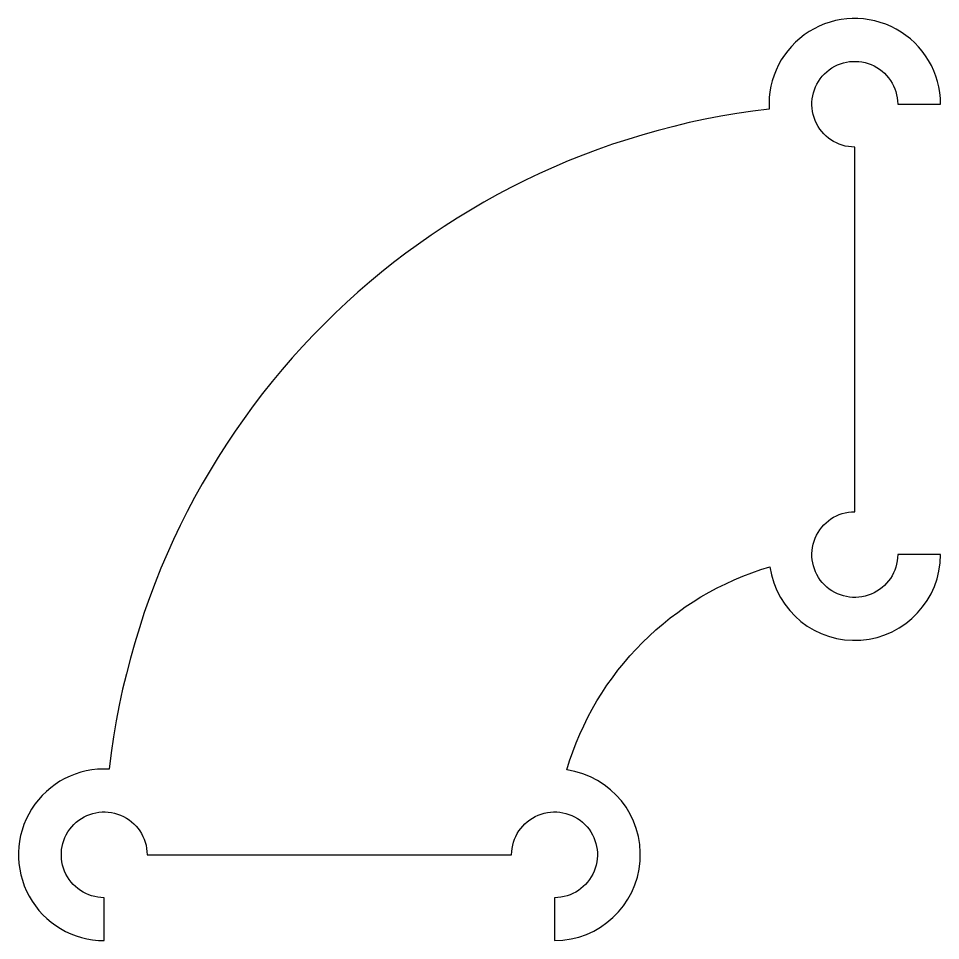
# Model space of a CAD drawing. Header units: millimetres. Extents: x -302.1 to -259.1, y 82.5 to 125.5.
import ezdxf

# ---------------------------------------------------------------- set-up
doc = ezdxf.new("R2010")
doc.units = ezdxf.units.MM
doc.layers.get('0').update_dxf_attribs({"linetype": 'CONTINUOUS'})

msp = doc.modelspace()

# ---------------------------------------------------------------- linework, layer by layer
msp.add_lwpolyline([(-277.098, 84.5), (-277.098, 82.5, 0.930777), (-276.527, 90.459, -0.254651), (-267.057, 99.929, 0.930777), (-259.098, 100.5), (-261.098, 100.5, -2.414214), (-263.098, 102.5), (-263.098, 119.5, -2.414214), (-261.098, 121.5), (-259.098, 121.5, 1.029004), (-267.091, 121.271, 0.34871), (-297.869, 90.493, 1.029004), (-298.098, 82.5), (-298.098, 84.5, -2.414214), (-296.098, 86.5), (-279.098, 86.5, -2.414214)], format="xyb", close=True)

doc.saveas('drawing.dxf')
